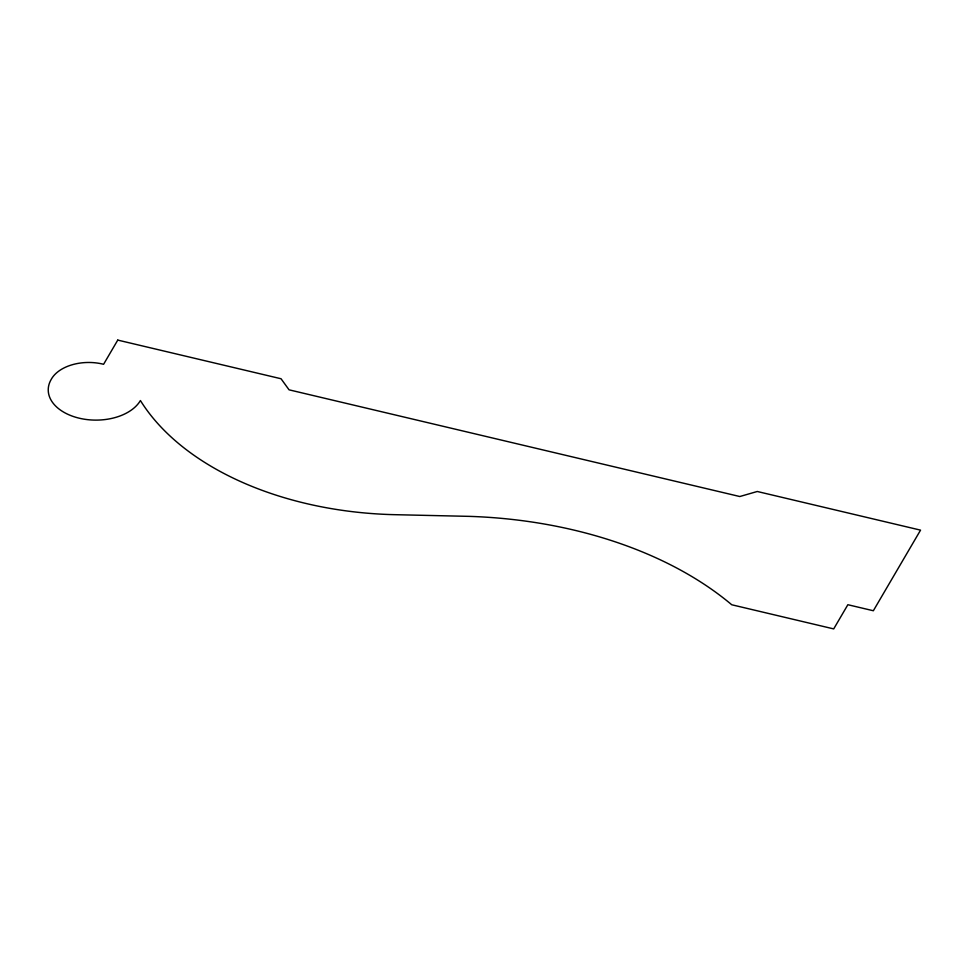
<?xml version="1.0" encoding="UTF-8"?>
<svg xmlns="http://www.w3.org/2000/svg" width="969" height="969" viewBox="0 0 969 969"><rect width="100%" height="100%" fill="white"/><g stroke="black" fill="none" stroke-linecap="round" stroke-linejoin="round"><path stroke-width="1.45" d="M117.758 340.095L103.598 364.283A39.838 25.23 0.2 0 0 51.212 379.412A47.566 30.124 0.2 0 0 79.288 418.208A47.566 30.124 0.2 0 0 140.408 400.536A283.566 179.604 0.2 0 0 393.862 514.66L469.408 516.368A349.627 221.441 0.2 0 1 731.752 604.765L833.703 628.905L847.863 604.717L873.348 610.749L920.55 530.14L757.274 491.489L739.807 496.528L289.065 389.829L281.034 378.746L117.758 340.095"/></g></svg>
